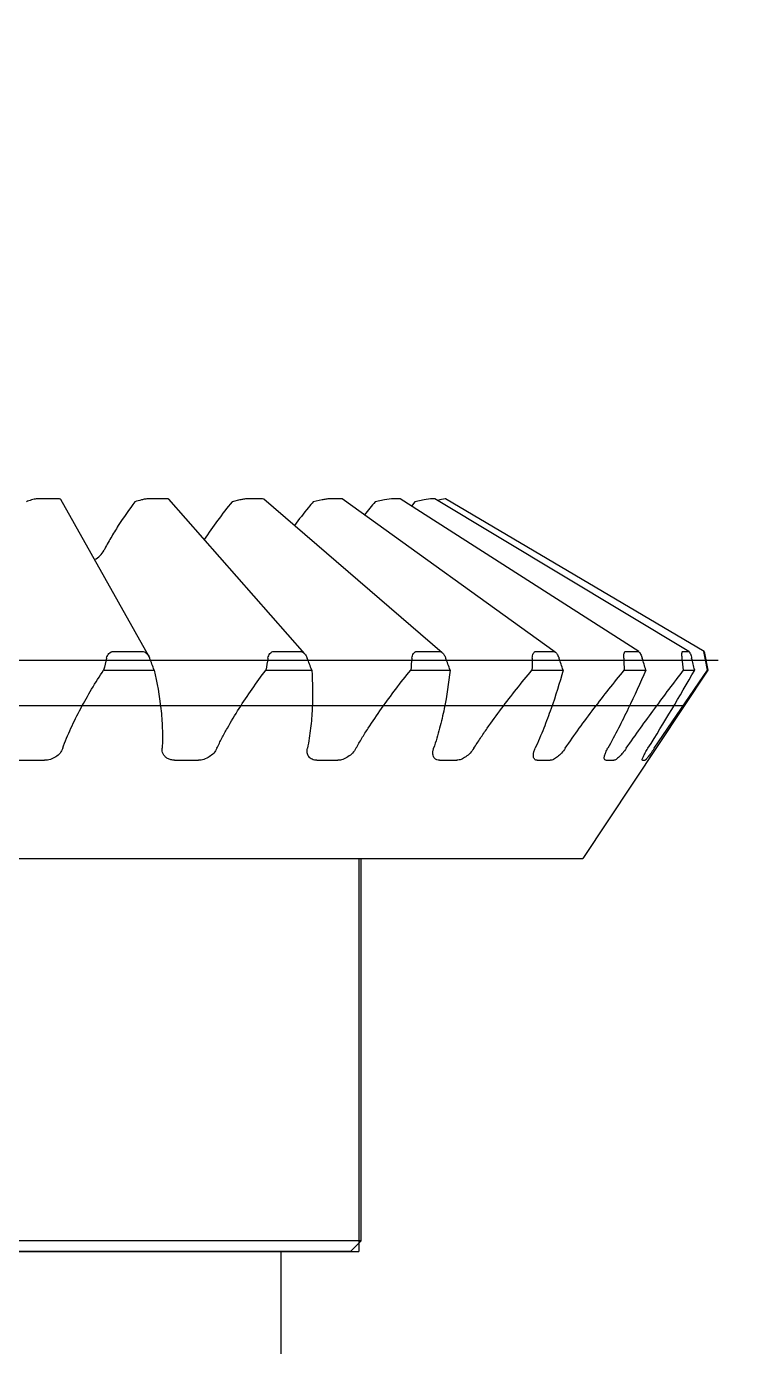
# Model space of a CAD drawing. Header units: inches. Extents: x -164 to 250, y -285 to 80.
# Drawn here: x 120.055 to 121.352, y 34.458 to 36.837 of the extents above; entities that cross this region are included whole.
import ezdxf

# ---------------------------------------------------------------- set-up
doc = ezdxf.new("R2010")
doc.units = ezdxf.units.IN
doc.header["$MEASUREMENT"] = 0
for name, color, linetype in [('LAY0001', 7, 'Continuous'), ('LAYER_CURVE', 7, 'Continuous'), ('LAYER_CUT_FEAT', 7, 'Continuous'), ('LAYER_FEATURE', 7, 'Continuous'), ('trajectories', 3, 'Continuous')]:
    doc.layers.add(name, color=color, linetype=linetype)

msp = doc.modelspace()

# ---------------------------------------------------------------- linework, layer by layer
at = {"color": 7, "linetype": 'Continuous'}
for p, q in [((120.27625, 35.70211), (120.11767, 35.98449)), ((120.55756, 35.70615), (120.31214, 35.98511)), ((120.80539, 35.70839), (120.48378, 35.98545)), ((121.00903, 35.70966), (120.6249, 35.98564)), ((121.15957, 35.71038), (120.72924, 35.98575)), ((121.2501, 35.71088), (120.79215, 35.98581)), ((121.2774, 35.71093), (120.81099, 35.98582)), ((120.75593, 35.98067), (120.74978, 35.97262)), ((120.21267, 35.71082), (120.2638, 35.71082)), ((120.50215, 35.71082), (120.54871, 35.71082)), ((120.7598, 35.71082), (120.79975, 35.71082)), ((120.97433, 35.71082), (121.00593, 35.71082)), ((121.13639, 35.71082), (121.15826, 35.71082)), ((121.15826, 35.71082), (121.15957, 35.71038)), ((121.24068, 35.67724), (121.23807, 35.69853)), ((121.23888, 35.71082), (121.25006, 35.71082)), ((121.25006, 35.71082), (121.25036, 35.71073)), ((121.27733, 35.71082), (121.27757, 35.71083)), ((121.27951, 35.69853), (121.27733, 35.71082)), ((121.27757, 35.71083), (121.28438, 35.67724)), ((121.28362, 35.67724), (121.27951, 35.69853)), ((120.19472, 35.67724), (120.28564, 35.67724)), ((120.48718, 35.67724), (120.56997, 35.67724)), ((120.74846, 35.67724), (120.8195, 35.67724)), ((120.96713, 35.67724), (121.02332, 35.67724)), ((121.28438, 35.67724), (121.05911, 35.33747)), ((121.13363, 35.67724), (121.17251, 35.67724)), ((121.18768, 35.53612), (121.28362, 35.67724)), ((121.24068, 35.67724), (121.26056, 35.67724)), ((121.28362, 35.67724), (121.28438, 35.67724)), ((120.04227, 35.51463), (120.08814, 35.51463)), ((120.3227, 35.51463), (120.36554, 35.51463)), ((120.57913, 35.51463), (120.61707, 35.51463)), ((120.80036, 35.51463), (120.83173, 35.51463)), ((120.9767, 35.51463), (121.00015, 35.51463)), ((121.10047, 35.51463), (121.09873, 35.5152)), ((121.10047, 35.51463), (121.11496, 35.51463)), ((121.16623, 35.51463), (121.166, 35.51471)), ((121.16623, 35.51463), (121.17114, 35.51463)), ((118.48797, 35.33747), (121.05911, 35.33747))]:
    msp.add_line(p, q, dxfattribs=at)
msp.add_circle((124.25513, 29.28373), 14)
for centre, radius, start, end in [((122.32867, 34.64151), 2.12076, 140.8427, 141.6694), ((121.93691, 35.26309), 1.79074, 165.9268, 166.628), ((120.25429, 35.68981), 0.02517, 20.26948, 29.24487), ((118.50579, 35.04202), 1.8898, 19.64124, 20.32808), ((122.38483, 35.34647), 1.92626, 169.46884, 170.11229), ((118.63666, 34.96745), 2.05949, 20.16019, 20.79243), ((122.9668, 35.44813), 2.23014, 173.55328, 174.10344), ((118.62454, 34.88412), 2.33386, 19.8667, 20.42342), ((123.84353, 35.59745), 2.87751, 177.98695, 178.41108), ((118.37184, 34.77642), 2.80032, 18.76486, 19.22554), ((125.55339, 35.89397), 4.42508, 182.53129, 182.80725), ((117.62384, 34.60093), 3.7083, 16.87263, 17.21668), ((115.37957, 34.18579), 6.06717, 14.230472, 14.437985), ((118.0576, 37.49247), 3.68158, 327.90079, 330.45835)]:
    msp.add_arc(centre, radius, start, end, dxfattribs=at)
for points, knots in [([(120.25125, 35.98067), (120.24075, 35.96661), (120.22567, 35.94519), (120.20748, 35.91567), (120.19925, 35.90064), (120.19544, 35.89304)], [0, 0, 0, 0, 0.5060631, 0.7549326, 1, 1, 1, 1]), ([(120.42623, 35.98067), (120.41732, 35.9696), (120.40001, 35.94728), (120.38376, 35.92417), (120.37607, 35.91243)], [0, 0, 0, 0, 0.5031485, 1, 1, 1, 1]), ([(120.57268, 35.98067), (120.56978, 35.97717), (120.55827, 35.96314), (120.54703, 35.94889), (120.53879, 35.93806)], [0, 0, 0, 0, 0.2503588, 1, 1, 1, 1]), ([(120.1784, 35.87635), (120.18207, 35.87821), (120.18873, 35.88296), (120.19368, 35.88952), (120.19544, 35.89304)], [0, 0, 0, 0, 0.5109992, 1, 1, 1, 1]), ([(120.19992, 35.69853), (120.20031, 35.70009), (120.20141, 35.70311), (120.20408, 35.70711), (120.20791, 35.71006), (120.21109, 35.71082), (120.21267, 35.71082)], [0, 0, 0, 0, 0.2533659, 0.5034053, 0.7510642, 1, 1, 1, 1]), ([(120.2638, 35.71082), (120.26509, 35.71082), (120.26771, 35.71031), (120.27118, 35.70834), (120.27407, 35.70552), (120.27559, 35.70328), (120.27625, 35.70211)], [0, 0, 0, 0, 0.2430993, 0.4922717, 0.7453712, 1, 1, 1, 1]), ([(120.49102, 35.69853), (120.4913, 35.70007), (120.49216, 35.70306), (120.49441, 35.70706), (120.49779, 35.71004), (120.50072, 35.71082), (120.50215, 35.71082)], [0, 0, 0, 0, 0.2628823, 0.5162327, 0.7596516, 1, 1, 1, 1]), ([(120.54871, 35.71082), (120.55036, 35.71082), (120.55377, 35.70976), (120.55639, 35.70748), (120.55756, 35.70615)], [0, 0, 0, 0, 0.4815083, 1, 1, 1, 1]), ([(120.55756, 35.70615), (120.55804, 35.7056), (120.55987, 35.70328), (120.56124, 35.70061), (120.56202, 35.69853)], [0, 0, 0, 0, 0.2477559, 1, 1, 1, 1]), ([(120.75076, 35.69853), (120.75093, 35.70006), (120.75152, 35.70299), (120.75323, 35.70696), (120.75558, 35.70953), (120.75792, 35.71063), (120.75917, 35.71082), (120.7598, 35.71082)], [0, 0, 0, 0, 0.2779649, 0.5375229, 0.7742868, 0.8871757, 1, 1, 1, 1]), ([(120.79975, 35.71082), (120.80074, 35.71082), (120.80282, 35.71029), (120.80456, 35.7091), (120.80539, 35.70839)], [0, 0, 0, 0, 0.4742859, 1, 1, 1, 1]), ([(120.80539, 35.70839), (120.80683, 35.70714), (120.8093, 35.70399), (120.81099, 35.70043), (120.81169, 35.69853)], [0, 0, 0, 0, 0.4851371, 1, 1, 1, 1]), ([(120.96779, 35.69853), (120.96785, 35.70004), (120.96814, 35.70292), (120.96911, 35.70631), (120.97035, 35.70852), (120.97148, 35.70979), (120.97282, 35.71063), (120.97384, 35.71082), (120.97433, 35.71082)], [0, 0, 0, 0, 0.2998555, 0.5703663, 0.6909778, 0.8007337, 0.9018085, 1, 1, 1, 1]), ([(121.00593, 35.71082), (121.00619, 35.71082), (121.00731, 35.7107), (121.00834, 35.71016), (121.00903, 35.70966)], [0, 0, 0, 0, 0.2299336, 1, 1, 1, 1]), ([(121.00903, 35.70966), (121.00982, 35.7091), (121.01129, 35.70764), (121.0138, 35.70398), (121.01521, 35.70078), (121.01599, 35.69853)], [0, 0, 0, 0, 0.2177869, 0.4633409, 1, 1, 1, 1]), ([(121.13263, 35.69853), (121.13257, 35.70003), (121.13257, 35.70223), (121.13286, 35.70504), (121.13322, 35.70689), (121.13373, 35.70847), (121.13441, 35.70973), (121.13529, 35.7106), (121.13604, 35.71082), (121.13639, 35.71082)], [0, 0, 0, 0, 0.3277172, 0.4777901, 0.6151154, 0.736271, 0.8389365, 0.9241191, 1, 1, 1, 1]), ([(121.15957, 35.71038), (121.16029, 35.70992), (121.16162, 35.70844), (121.16324, 35.70569), (121.16473, 35.70229), (121.16558, 35.69982), (121.16598, 35.69853)], [0, 0, 0, 0, 0.1859792, 0.4266244, 0.7030714, 1, 1, 1, 1]), ([(121.23807, 35.69853), (121.23789, 35.70003), (121.23768, 35.70222), (121.23756, 35.70503), (121.23756, 35.70685), (121.2377, 35.70845), (121.23791, 35.70974), (121.23842, 35.71082), (121.23888, 35.71082)], [0, 0, 0, 0, 0.3576231, 0.5198804, 0.6661957, 0.791291, 0.8900491, 1, 1, 1, 1]), ([(121.25041, 35.71069), (121.25062, 35.71055), (121.25103, 35.71005), (121.25159, 35.7091), (121.25218, 35.70783), (121.25302, 35.70567), (121.25404, 35.70255), (121.25476, 35.69992), (121.25512, 35.69853)], [0, 0, 0, 0, 0.0588048, 0.1436237, 0.2515409, 0.378502, 0.6726256, 1, 1, 1, 1]), ([(120.1209, 35.53612), (120.12306, 35.54223), (120.12776, 35.55438), (120.13824, 35.57844), (120.15307, 35.60813), (120.17293, 35.64308), (120.18729, 35.66591), (120.19472, 35.67724)], [0, 0, 0, 0, 0.1217666, 0.2446681, 0.4932782, 0.7451926, 1, 1, 1, 1]), ([(120.28564, 35.67724), (120.29105, 35.65437), (120.29736, 35.61944), (120.30056, 35.57815), (120.30093, 35.55422), (120.30055, 35.54216), (120.30016, 35.53612)], [0, 0, 0, 0, 0.4954456, 0.7459541, 0.8724105, 1, 1, 1, 1]), ([(120.39899, 35.53612), (120.40186, 35.54224), (120.40794, 35.55439), (120.42105, 35.57845), (120.43897, 35.60813), (120.46226, 35.64306), (120.47873, 35.6659), (120.48718, 35.67724)], [0, 0, 0, 0, 0.1215854, 0.2444725, 0.4932569, 0.7453108, 1, 1, 1, 1]), ([(120.56997, 35.67724), (120.57153, 35.65415), (120.57203, 35.61902), (120.5688, 35.57803), (120.56559, 35.55416), (120.56346, 35.54214), (120.56222, 35.53612)], [0, 0, 0, 0, 0.4900712, 0.741758, 0.8698983, 1, 1, 1, 1]), ([(120.64975, 35.53612), (120.6532, 35.54224), (120.66038, 35.55438), (120.67555, 35.57843), (120.69576, 35.60808), (120.72145, 35.643), (120.73934, 35.66588), (120.74846, 35.67724)], [0, 0, 0, 0, 0.1221583, 0.2454956, 0.4947108, 0.7464488, 1, 1, 1, 1]), ([(120.8195, 35.67724), (120.81705, 35.65395), (120.81169, 35.61871), (120.80226, 35.57796), (120.79562, 35.55413), (120.79185, 35.54213), (120.78982, 35.53612)], [0, 0, 0, 0, 0.486301, 0.7389443, 0.8682581, 1, 1, 1, 1]), ([(120.86221, 35.53612), (120.86608, 35.54223), (120.87406, 35.55435), (120.8906, 35.57837), (120.92091, 35.61991), (120.94837, 35.65449), (120.96713, 35.67724)], [0, 0, 0, 0, 0.123288, 0.2474119, 0.4972352, 1, 1, 1, 1]), ([(121.02332, 35.67724), (121.01693, 35.65385), (121.00595, 35.61858), (120.98844, 35.57176), (120.97843, 35.54803), (120.97299, 35.53612)], [0, 0, 0, 0, 0.4850245, 0.738145, 1, 1, 1, 1]), ([(121.02709, 35.53612), (121.03536, 35.54832), (121.05242, 35.5724), (121.08765, 35.61966), (121.11508, 35.65436), (121.13363, 35.67724)], [0, 0, 0, 0, 0.2499146, 0.5004392, 1, 1, 1, 1]), ([(121.17251, 35.67724), (121.16248, 35.65386), (121.14641, 35.61865), (121.12301, 35.57182), (121.11037, 35.54807), (121.10375, 35.53612)], [0, 0, 0, 0, 0.4860584, 0.7391362, 1, 1, 1, 1]), ([(121.13718, 35.53612), (121.14557, 35.54826), (121.16258, 35.57225), (121.19695, 35.61938), (121.22316, 35.65422), (121.24068, 35.67724)], [0, 0, 0, 0, 0.2527979, 0.5040707, 1, 1, 1, 1]), ([(120.1209, 35.53612), (120.11982, 35.53307), (120.11637, 35.52715), (120.10856, 35.52026), (120.09885, 35.51573), (120.09169, 35.51463), (120.08814, 35.51463)], [0, 0, 0, 0, 0.2345369, 0.4845844, 0.7430675, 1, 1, 1, 1]), ([(120.30204, 35.5261), (120.3013, 35.52762), (120.30023, 35.53092), (120.30005, 35.53439), (120.30016, 35.53612)], [0, 0, 0, 0, 0.4917319, 1, 1, 1, 1]), ([(120.39899, 35.53612), (120.39755, 35.53306), (120.39357, 35.52722), (120.38546, 35.52037), (120.37588, 35.51581), (120.36892, 35.51463), (120.36554, 35.51463)], [0, 0, 0, 0, 0.2441081, 0.5005335, 0.7565893, 1, 1, 1, 1]), ([(120.56477, 35.52121), (120.56406, 35.52218), (120.56286, 35.52436), (120.56147, 35.52937), (120.56167, 35.53346), (120.56222, 35.53612)], [0, 0, 0, 0, 0.2328408, 0.4746664, 1, 1, 1, 1]), ([(120.64975, 35.53612), (120.64803, 35.53307), (120.64374, 35.52734), (120.63567, 35.5205), (120.62662, 35.5159), (120.62014, 35.51463), (120.61707, 35.51463)], [0, 0, 0, 0, 0.2584691, 0.5222556, 0.7739161, 1, 1, 1, 1]), ([(120.79148, 35.51812), (120.79058, 35.51909), (120.78908, 35.52152), (120.78812, 35.52592), (120.78835, 35.53094), (120.78922, 35.53436), (120.78982, 35.53612)], [0, 0, 0, 0, 0.2104099, 0.4423442, 0.7049853, 1, 1, 1, 1]), ([(120.86221, 35.53612), (120.86029, 35.53311), (120.85591, 35.5275), (120.84822, 35.52068), (120.84011, 35.51603), (120.83436, 35.51463), (120.83173, 35.51463)], [0, 0, 0, 0, 0.2778964, 0.5504883, 0.7958723, 1, 1, 1, 1]), ([(120.97208, 35.51625), (120.97164, 35.51665), (120.97085, 35.51764), (120.97006, 35.51947), (120.96965, 35.52164), (120.96959, 35.52512), (120.97054, 35.5301), (120.97205, 35.53405), (120.97299, 35.53612)], [0, 0, 0, 0, 0.08524, 0.1778323, 0.2816145, 0.398689, 0.6741277, 1, 1, 1, 1]), ([(121.02709, 35.53612), (121.02508, 35.53316), (121.02081, 35.52769), (121.01382, 35.5209), (121.00775, 35.51675), (121.00319, 35.51497), (121.0011, 35.51463), (121.00015, 35.51463)], [0, 0, 0, 0, 0.3030974, 0.5864047, 0.8233086, 0.9192998, 1, 1, 1, 1]), ([(121.09873, 35.5152), (121.09798, 35.51582), (121.09746, 35.51766), (121.09758, 35.52018), (121.09806, 35.52277), (121.09894, 35.52571), (121.10071, 35.53029), (121.10244, 35.53377), (121.10375, 35.53612)], [0, 0, 0, 0, 0.1312588, 0.2260818, 0.342893, 0.4809884, 0.6384483, 1, 1, 1, 1]), ([(121.13718, 35.53612), (121.13518, 35.53322), (121.13119, 35.5279), (121.12589, 35.52195), (121.12183, 35.51824), (121.11925, 35.51629), (121.11703, 35.51504), (121.11558, 35.51463), (121.11496, 35.51463)], [0, 0, 0, 0, 0.3360323, 0.6333874, 0.7572271, 0.8602781, 0.9409167, 1, 1, 1, 1]), ([(121.166, 35.51471), (121.16582, 35.51485), (121.16579, 35.51538), (121.1659, 35.51604), (121.16621, 35.5172), (121.16691, 35.519), (121.16809, 35.52159), (121.16967, 35.5247), (121.1724, 35.52965), (121.17471, 35.53348), (121.17637, 35.53612)], [0, 0, 0, 0, 0.0291151, 0.0542734, 0.0872661, 0.1766903, 0.2959117, 0.4419916, 0.611111, 1, 1, 1, 1]), ([(121.18768, 35.53612), (121.1867, 35.53467), (121.18477, 35.53184), (121.18194, 35.52778), (121.1793, 35.52411), (121.17693, 35.52092), (121.17491, 35.51833), (121.17344, 35.51659), (121.17247, 35.51557), (121.17192, 35.51507), (121.17151, 35.51476), (121.17124, 35.51463), (121.17114, 35.51463)], [0, 0, 0, 0, 0.1935344, 0.3769659, 0.5447827, 0.6919216, 0.8139499, 0.907254, 0.9422982, 0.969336, 0.9883861, 1, 1, 1, 1]), ([(120.3227, 35.51463), (120.32046, 35.51463), (120.31609, 35.51511), (120.31008, 35.51737), (120.30519, 35.52107), (120.30289, 35.52436), (120.30204, 35.5261)], [0, 0, 0, 0, 0.2705982, 0.5248399, 0.7657396, 1, 1, 1, 1]), ([(120.57913, 35.51463), (120.57629, 35.51463), (120.57202, 35.51539), (120.56734, 35.51825), (120.56552, 35.52017), (120.56477, 35.52121)], [0, 0, 0, 0, 0.5221913, 0.7637527, 1, 1, 1, 1]), ([(120.80036, 35.51463), (120.79866, 35.51463), (120.79535, 35.51512), (120.79254, 35.51698), (120.79148, 35.51812)], [0, 0, 0, 0, 0.5234007, 1, 1, 1, 1]), ([(120.9767, 35.51463), (120.97583, 35.51463), (120.97415, 35.51486), (120.97267, 35.51572), (120.97208, 35.51625)], [0, 0, 0, 0, 0.5228992, 1, 1, 1, 1])]:
    msp.add_open_spline(points, degree=3, knots=knots, dxfattribs=at)
at = {"layer": 'LAY0001', "color": 7, "linetype": 'Continuous'}
for p, q in [((118.89214, 35.33747), (120.65493, 35.33747)), ((118.89214, 34.62881), (120.65493, 34.62881))]:
    msp.add_line(p, q, dxfattribs=at)
at = {"layer": 'LAY0001', "color": 6, "linetype": 'Continuous'}
msp.add_line((120.65493, 35.33747), (120.65493, 34.62881), dxfattribs=at)
at = {"layer": 'LAYER_CURVE', "color": 4, "linetype": 'Continuous'}
for p, q in [((118.24386, 35.69496), (121.30294, 35.69496)), ((119.77354, 35.61306), (121.24183, 35.61306))]:
    msp.add_line(p, q, dxfattribs=at)
at = {"layer": 'LAYER_CUT_FEAT', "color": 7, "linetype": 'Continuous'}
for p, q in [((120.11172, 35.98582), (120.07645, 35.98582)), ((120.30825, 35.98582), (120.27613, 35.98582)), ((120.44043, 35.98395), (120.42623, 35.98067)), ((120.48141, 35.98582), (120.45385, 35.98582)), ((120.48378, 35.98545), (120.48141, 35.98582)), ((120.58854, 35.98395), (120.57268, 35.98067)), ((120.62363, 35.98582), (120.60183, 35.98582)), ((120.6249, 35.98564), (120.62363, 35.98582)), ((120.70104, 35.98395), (120.6842, 35.98067)), ((120.71362, 35.98582), (120.70104, 35.98395)), ((120.7287, 35.98582), (120.71362, 35.98582)), ((120.72924, 35.98575), (120.7287, 35.98582)), ((120.77299, 35.98395), (120.75593, 35.98067)), ((120.78432, 35.98582), (120.77299, 35.98395)), ((120.79203, 35.98582), (120.78432, 35.98582)), ((120.79215, 35.98581), (120.79203, 35.98582)), ((120.80127, 35.98395), (120.79674, 35.98305)), ((120.81084, 35.98582), (120.80127, 35.98395)), ((120.81099, 35.98582), (120.81084, 35.98582))]:
    msp.add_line(p, q, dxfattribs=at)
for centre, radius, start, end in [((120.62817, 34.40475), 1.67678, 109.64282, 109.97396), ((121.29663, 32.20934), 3.91353, 105.31178, 105.4928)]:
    msp.add_arc(centre, radius, start, end, dxfattribs=at)
for points, knots in [([(120.07645, 35.98582), (120.07412, 35.98582), (120.07009, 35.98543), (120.06613, 35.98453), (120.06452, 35.98395)], [0, 0, 0, 0, 0.5748845, 1, 1, 1, 1]), ([(120.11767, 35.98449), (120.11756, 35.9847), (120.11701, 35.98511), (120.11581, 35.9855), (120.11398, 35.98577), (120.11254, 35.98582), (120.11172, 35.98582)], [0, 0, 0, 0, 0.1172675, 0.3092063, 0.6029438, 1, 1, 1, 1]), ([(120.27613, 35.98582), (120.27497, 35.98582), (120.27262, 35.98568), (120.26828, 35.98513), (120.26512, 35.98448), (120.26317, 35.98395)], [0, 0, 0, 0, 0.2655479, 0.5376273, 1, 1, 1, 1]), ([(120.31214, 35.98511), (120.31203, 35.98523), (120.31163, 35.98546), (120.31033, 35.98578), (120.30915, 35.98582), (120.30825, 35.98582)], [0, 0, 0, 0, 0.1270317, 0.3285849, 1, 1, 1, 1]), ([(120.45385, 35.98582), (120.45278, 35.98582), (120.4505, 35.98567), (120.44601, 35.9851), (120.44262, 35.98445), (120.44043, 35.98395)], [0, 0, 0, 0, 0.2372442, 0.5036053, 1, 1, 1, 1]), ([(120.60183, 35.98582), (120.6009, 35.98582), (120.59879, 35.98565), (120.59435, 35.98507), (120.59087, 35.98443), (120.58854, 35.98395)], [0, 0, 0, 0, 0.209382, 0.4700438, 1, 1, 1, 1])]:
    msp.add_open_spline(points, degree=3, knots=knots, dxfattribs=at)
at = {"layer": 'LAYER_FEATURE', "color": 7, "linetype": 'Continuous'}
for p, q in [((120.65936, 34.6485), (120.65936, 35.33747)), ((120.65936, 34.6485), (118.88771, 34.6485)), ((120.63968, 34.62881), (118.90739, 34.62881)), ((120.63968, 34.62881), (120.65936, 34.6485))]:
    msp.add_line(p, q, dxfattribs=at)
at = {"layer": 'trajectories'}
for p, q in [((120.51457, 34.62881), (118.47584, 34.62881)), ((120.51457, 33.87881), (120.51457, 34.62881))]:
    msp.add_line(p, q, dxfattribs=at)

doc.saveas('drawing.dxf')
